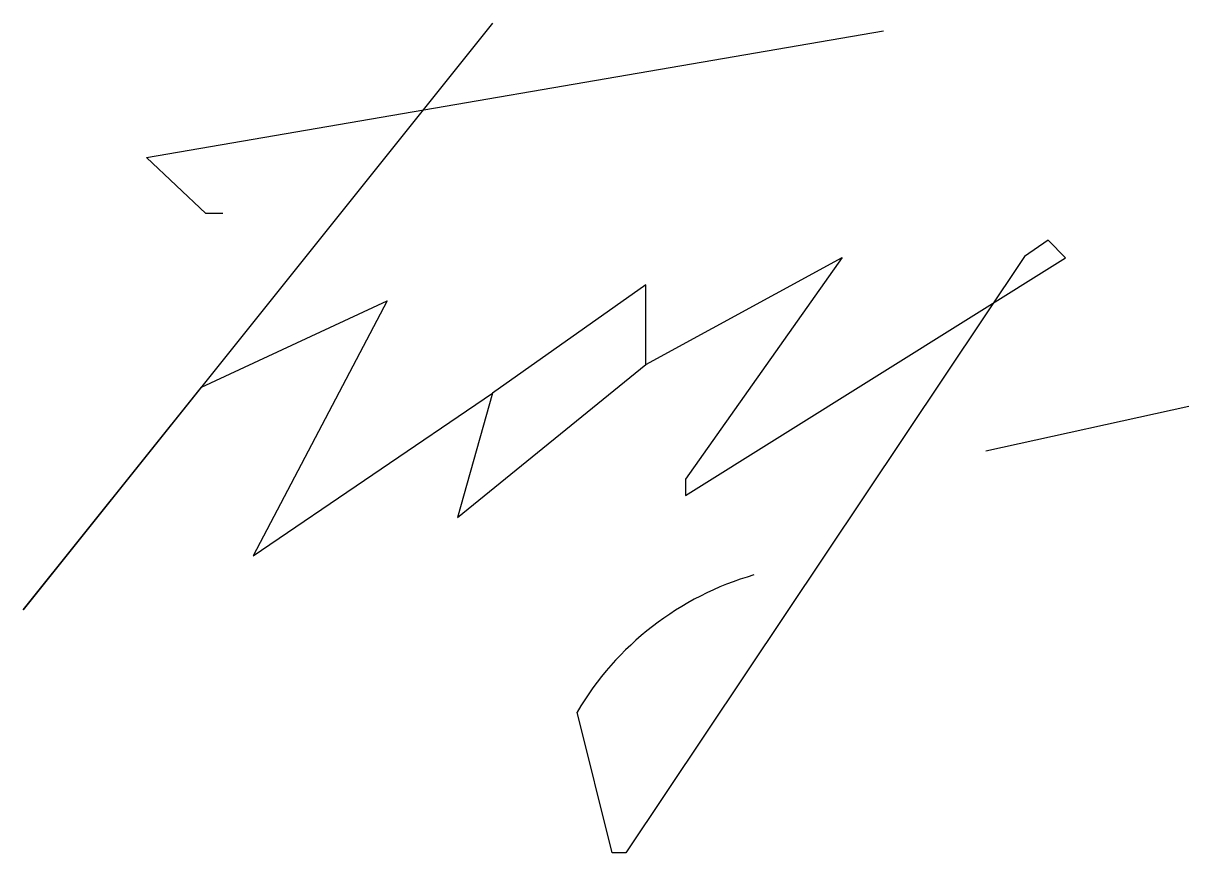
# Model space of a CAD drawing. Header units: millimetres. Extents: x 62779 to 117740, y 140018 to 179144.
import ezdxf

# ---------------------------------------------------------------- set-up
doc = ezdxf.new("R2010")
doc.units = ezdxf.units.MM

msp = doc.modelspace()

# ---------------------------------------------------------------- linework, layer by layer
at = {"color": 5}
for points in [[(84907, 179144), (62779, 151468), (71187, 161984), (79939, 166058), (73617, 154025), (84907, 161696), (83251, 155830), (92132, 163050), (92132, 166810), (84907, 161696)], [(72188, 170171), (71380, 170171), (68591, 172812), (103349, 178790)], [(92132, 163050), (101401, 168095), (94014, 157639), (94014, 156876), (111928, 168085), (111106, 168907), (109990, 168144), (91192, 140018), (90546, 140018), (88902, 146650), (88902, 146650)], [(108167, 158975), (117740, 161088)]]:
    msp.add_lwpolyline(points, dxfattribs=at)
msp.add_arc((101137, 139489), 14177, 105.9684, 149.6578, dxfattribs=at)

doc.saveas('drawing.dxf')
